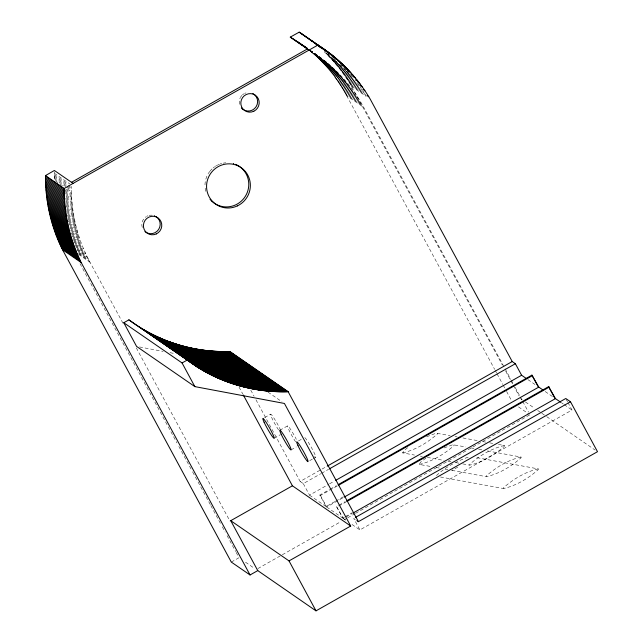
<?xml version="1.0" encoding="UTF-8"?>
<svg xmlns="http://www.w3.org/2000/svg" width="643" height="643" viewBox="0 0 643 643"><rect width="100%" height="100%" fill="white"/><g stroke="black" fill="none" stroke-linecap="round" stroke-linejoin="round"><path stroke-width="0.48" stroke-dasharray="3.21 2.41" d="M62.459 185.69L54.293 180.056L54.325 171.85M122.942 323.18L89.996 262.248C77.449 239.108 71.06 212.72 71.405 186.414M436.452 475.531C445.816 466.77 457.824 460.605 469.953 456.562M407.638 447.721L403.764 450.767L402.622 452.897L414.454 455.059M425.947 458.097L420.458 462.285L419.316 464.415L432.136 466.762M457.76 467.164L451.724 470.515M264.619 417.58L270.615 414.188M279.801 430.28L287.517 425.915A11.349 1.085 60.5 0 1 296.351 439.338M274.159 438.221L280.155 434.829M298.473 440.969L301.905 439.032M291.102 449.851L296.238 446.941M309.749 460.613L312.313 459.158M313.173 458.668L315.745 457.221M255.978 399.777L300.136 481.446L326.314 466.649M300.136 481.446L303.287 483.624L320.736 473.754M321.613 473.264L328.597 469.318M303.287 483.624L309.516 495.15L328.718 484.292M329.586 483.801L333.95 481.334M334.778 501.628L326.057 506.563L319.82 495.038L329.425 489.612M330.293 489.114L336.41 485.666M319.82 495.038L320.455 495.472L337.913 485.602M335.654 501.13L343.507 496.693M320.455 495.472L326.684 506.997L343.266 497.618M231.303 562.078L239.011 557.714M344.495 517.101L342.751 518.081L336.522 506.563L338.266 505.575M339.134 505.076L345.251 501.628M338.893 506.009L345.878 502.062M345.371 516.602L352.348 512.656M336.522 506.563L343.378 518.515L352.107 513.58M257.891 568.557L281.433 555.247M282.309 554.756L340.726 521.722M344.214 519.753L346.834 518.274M347.702 517.784L354.679 513.837M355.547 513.347L529.936 414.759M352.042 524.495L359.919 529.928L572.005 410.025L568.002 402.622M426.606 436.766L436.123 433.181L450.14 435.616M444.096 447.93L452.817 444.707L465.853 446.957M538.223 468.884C525.492 471.737 513.235 479.123 503.501 487.78L503.541 488.527C516.273 485.682 528.53 478.288 538.263 469.631L538.223 468.884L475.121 457.358M504.369 445.527C491.638 448.332 479.397 455.766 469.647 464.391L469.663 465.146C482.395 462.341 494.636 454.906 504.393 446.282L504.369 445.527L498.454 444.442M521.063 457.044C508.332 459.849 496.099 467.284 486.341 475.908L486.357 476.672C499.089 473.867 511.33 466.432 521.087 457.808L521.063 457.044L487.547 450.92M402.622 452.897C415.354 450.092 427.587 442.657 437.344 434.025L437.328 433.269M419.316 464.415C432.048 461.61 444.289 454.175 454.038 445.551L454.022 444.795M455.075 436.517L457.044 436.878M462.96 437.955L477.749 440.664M482.676 441.564L485.634 442.103M489.58 442.826L493.527 443.541M470.78 447.858L474.727 448.581M478.673 449.296L482.612 450.02M420.369 456.136L422.338 456.498M427.265 457.398L444.032 460.46M447.97 461.184L450.928 461.722M455.863 462.622L458.821 463.161M462.759 463.884L469.663 465.146M436.075 467.477L440.021 468.2M444.948 469.101L447.906 469.639M451.852 470.363L486.357 476.672M440.439 476.993L503.541 488.527M139.523 346.955L163.153 351.391M170.041 352.694L173.98 353.433M309.717 50.331C332.367 64.155 351.199 84.104 363.785 107.461L504.634 367.957M329.12 55.097L324.233 51.729C334.874 61.913 344.085 73.583 351.544 86.283L502.376 365.047M326.885 53.835L330.952 56.648M326.274 53.715L332.785 58.208M327.279 54.719L337.045 61.455M328.276 55.74L335.598 60.788M329.264 56.761L337.398 62.379M330.245 57.798L341.634 65.658M331.209 58.843L341.787 66.141M332.174 59.887L342.751 67.193M343.563 67.748L346.006 69.436M333.122 60.948L342.076 67.129M334.063 62.017L345.452 69.878M334.995 63.094L345.572 70.392M346.384 70.955L348.827 72.643M335.919 64.179L350.564 74.291M336.836 65.273L352.292 75.946M337.736 66.382L352.38 76.485M338.628 67.491L351.649 76.469M339.512 68.608L351.713 77.031M340.388 69.733L354.213 79.274M341.248 70.867L355.892 80.97M342.1 72.008L355.933 81.557M310.256 50.427L317.594 55.499M310.183 50.411L321.95 58.674M342.944 73.157L357.588 83.26M309.966 50.475L324.08 60.313M309.637 50.451L325.141 61.149M309.862 50.733L326.186 62.001M309.05 50.17L327.223 62.853M343.78 74.315L359.236 84.98M310.087 51.03L328.26 63.713M311.124 51.89L329.28 64.589M312.144 52.766L330.301 65.473M313.165 53.65L331.306 66.366M344.6 75.48L359.244 85.583M314.17 54.542L332.31 67.266M315.174 55.443L333.307 68.174M345.42 76.654L359.244 86.194M316.171 56.351L334.288 69.098M317.152 57.267L335.268 70.023M318.132 58.2L336.233 70.955M346.223 77.827L360.86 87.938M319.097 59.132L337.197 71.903M320.061 60.08L338.146 72.86M347.011 79.017L362.467 89.682M321.01 61.029L339.094 73.816M321.958 61.993L340.026 74.789M347.791 80.214L362.435 90.317M322.89 62.966L340.951 75.77M323.815 63.938L341.867 76.758M348.562 81.412L364.026 92.078M324.731 64.927L342.783 77.747M349.326 82.617L363.97 92.729M325.639 65.924L343.683 78.751M326.54 66.928L344.568 79.764M350.073 83.831L365.537 94.505M327.432 67.941L345.452 80.785M328.316 68.962L346.328 81.814M350.813 85.053L366.277 95.719M329.192 69.991L347.188 82.851M330.052 71.019L348.048 83.895M351.544 86.283L366.188 96.386M330.912 72.064L348.892 84.94M331.756 73.117L349.728 86.001M332.592 74.178L350.556 87.07M333.42 75.239L351.375 88.139M334.239 76.316L335.043 77.393L352.179 89.224M335.043 77.393L335.839 78.486L352.983 90.309M335.839 78.486L336.635 79.579L353.771 91.402M336.635 79.579L337.414 80.68L354.55 92.504M337.414 80.68L338.178 81.79L355.314 93.613M338.178 81.79L338.941 82.907L356.077 94.73M338.941 82.907L339.689 84.032L356.825 95.855M339.689 84.032L340.428 85.157L357.564 96.989M340.428 85.157L341.16 86.299L358.296 98.122M341.16 86.299L341.883 87.44L359.019 99.263M341.883 87.44L342.59 88.589L359.726 100.412M342.59 88.589L343.29 89.747L360.426 101.57M343.29 89.747L343.981 90.912L361.117 102.735M343.981 90.912L344.664 92.078L361.8 103.901M344.664 92.078L345.331 93.251L362.467 105.082M345.331 93.251L345.99 94.433L363.126 106.264M345.99 94.433L346.649 95.638L363.785 107.461M527.903 379.595L534.992 384.482M545.2 391.531L552.425 396.514M561.773 402.96L563.348 404.053M564.128 404.592L572.005 410.025M520.517 398.572L522.148 399.705M525.427 401.963L534.437 408.176M537.709 410.443L540.988 412.702M541.808 413.264L545.907 416.093M546.719 416.656L595.048 450.012M518.515 406.874L529.125 414.196M54.293 173.224L69.798 183.922M54.269 174.591L68.142 184.163M54.253 175.957L67.314 184.967M68.126 185.53L71.397 187.78M54.261 177.323L66.502 185.771M67.314 186.333L71.397 189.155M54.269 178.69L65.699 186.574M66.51 187.137L71.405 190.521M67.354 189.066L71.429 191.887M65.755 189.307L71.469 193.254M64.991 190.111L71.518 194.62M65.047 191.477L71.582 195.986M65.12 192.844L71.654 197.345M66.02 194.773L71.735 198.711M66.116 196.131L71.831 200.077M66.229 197.489L71.944 201.436M65.53 198.293L72.056 202.794M65.666 199.651L72.193 204.153M65.803 201.01L72.337 205.511M65.964 202.36L72.49 206.869M66.125 203.718L72.659 208.219M66.309 205.069L72.836 209.57M65.682 205.856L73.021 210.92M66.695 207.769L73.23 212.27M66.912 209.112L73.439 213.621M66.317 209.891L73.664 214.963M66.559 211.234L73.905 216.305M66.808 212.576L74.154 217.639M67.885 214.473L74.411 218.982M67.338 215.244L74.684 220.316M67.619 216.578L74.966 221.642M67.917 217.905L75.263 222.976M68.222 219.231L75.569 224.303M68.544 220.557L75.89 225.621M68.054 221.313L76.22 226.939M69.211 223.193L76.557 228.257M68.753 223.941L76.911 229.575M69.926 225.814L77.273 230.885M70.304 227.116L77.65 232.187M69.878 227.855L78.036 233.489M71.092 229.72L78.43 234.791M70.682 230.451L78.84 236.085M71.92 232.308L79.266 237.371M71.534 233.031L79.692 238.666M71.164 233.755L80.142 239.943M72.434 235.595L80.592 241.221M72.08 236.302L81.058 242.499M73.374 238.135L81.532 243.769M73.045 238.842L82.023 245.039M73.543 240.104L82.521 246.293M74.058 241.358L83.027 247.555M73.76 242.049L83.55 248.801M75.102 243.858L84.08 250.055M75.649 245.096L84.627 251.292M75.384 245.771L85.173 252.53M75.946 247L85.744 253.76M77.337 248.793L86.315 254.99M77.112 249.452L86.901 256.211M76.887 250.103L87.496 257.425M78.309 251.879L88.107 258.639M78.928 253.085L88.718 259.836M78.743 253.72L89.353 261.042M78.575 254.363L89.996 262.248M268.01 392.134L281.964 401.762M355.266 519.496L353.69 518.411L359.919 529.928M309.516 495.15L326.057 506.563M326.684 506.997L342.751 518.081M343.378 518.515L345.741 520.147M245.538 562.223L254.515 568.412M566.218 399.327L567.56 401.795M505.109 368.841L510.839 379.434M511.314 380.318L513.227 383.855M515.139 387.383L519.914 396.217M520.388 397.093L522.301 400.629M522.775 401.513L528.506 412.107M505.72 371.22L510.486 380.045M510.968 380.929L512.873 384.458M513.355 385.342L519.078 395.927M346.649 95.638L494.66 369.379M495.134 370.255L496.565 372.908M497.047 373.792L502.778 384.385M503.252 385.27L504.683 387.922M506.596 391.45L511.844 401.168M250.754 390.124L254.073 396.265M239.019 387.054L242.837 394.103M136.308 347.903L229.889 520.975M80.021 263.67L176.946 442.923M178.85 446.451L192.225 471.182M192.699 472.058L205.591 495.906M206.065 496.79L210.365 504.731M210.84 505.615L220.388 523.273M222.301 526.81L225.171 532.107M227.075 535.643L235.668 551.533M236.15 552.417L238.537 556.83M142.256 227.477A9.348 9.131 -55.4 0 1 146.299 216.587M147.006 216.185A9.348 9.131 -55.4 0 1 147.898 215.791M149.128 215.405A9.348 9.131 -55.4 0 1 153.267 215.405M205.808 191.325A22.248 21.733 -55.4 0 1 205.133 187.941M204.988 184.871A22.248 21.733 -55.4 0 1 205.744 179.526M205.848 179.148A22.248 21.733 -55.4 0 1 208.147 173.819M208.348 173.489A22.248 21.733 -55.4 0 1 209.666 171.568M209.907 171.263A22.248 21.733 -55.4 0 1 212.857 168.193M213.154 167.944A22.248 21.733 -55.4 0 1 213.757 167.453M214.071 167.22A22.248 21.733 -55.4 0 1 214.698 166.762M215.341 166.336A22.248 21.733 -55.4 0 1 216.329 165.725M216.667 165.54A22.248 21.733 -55.4 0 1 217.696 165.002M218.041 164.833A22.248 21.733 -55.4 0 1 219.456 164.23M220.187 163.965A22.248 21.733 -55.4 0 1 221.658 163.515M223.153 163.169A22.248 21.733 -55.4 0 1 225.806 162.808M304.814 437.602A11.349 1.085 60.5 0 1 312.787 450.052A11.349 1.085 60.5 0 1 314.708 456.498M295.619 441.854A11.349 1.085 60.5 0 1 287.517 425.915M278.499 429.87A11.349 1.085 60.5 0 1 271.346 416.777A11.349 1.085 60.5 0 1 272.849 416.503A11.349 1.085 60.5 0 1 280.356 429.532M239.526 104.287A9.348 9.131 -55.4 0 1 240.297 97.664M240.53 97.238A9.348 9.131 -55.4 0 1 241.905 95.421M242.491 94.859A9.348 9.131 -55.4 0 1 244.364 93.573M245.104 93.235A9.348 9.131 -55.4 0 1 246.02 92.905"/><path stroke-width="0.96" d="M355.434 517.422L565.776 398.507L570.502 401.762L597.5 451.699L316.002 610.85L257.763 570.606L250.055 574.971L231.303 562.078L62.508 249.685C51.127 226.778 45.307 201.163 45.5 175.587L54.374 170.483L73.085 183.4L317.923 45.066M250.055 574.971L81.219 262.601C69.838 239.686 64.019 214.071 64.212 188.495L45.5 175.587M64.212 188.495L73.085 183.4M71.51 182.307L307.41 48.94M350.7 526.03L292.42 485.811L230.741 520.685L289.02 560.905L350.7 526.03L284.431 403.458L194.853 386.612L136.573 346.4L123.794 322.738L128.897 319.852L197.079 366.888C224.029 384.064 256.219 392.752 288.136 391.7L358.416 521.666L570.502 401.762M123.794 322.738L182.073 362.957L187.177 360.072L197.079 366.888M327.191 466.151L512.222 361.543L515.373 363.721L521.602 375.247L526.328 378.502M329.465 468.819L515.373 363.721M335.702 480.345L521.602 375.247M338.154 484.677L531.914 375.134L538.77 387.094L542.788 389.867M338.781 485.111L532.541 375.568M344.142 497.127L538.77 387.094M346.995 500.64L548.608 386.66L555.472 398.612L560.985 402.422M346.746 501.564L549.235 387.094M352.983 513.09L555.472 398.612M308.986 50.033L290.274 37.117L299.212 32.15L312.418 41.474M128.897 319.852C157.672 341.449 193.921 352.702 229.856 351.48L288.136 391.7M290.274 37.117L307.426 48.538M317.168 44.584C338.933 58.151 357.291 77.08 370.255 99.199L512.222 361.543M297.122 41.393L307.217 48.338M300.86 33.203L326.596 50.958M299.212 32.15L328.878 52.654M311.3 40.597L331.137 54.39M313.535 42.358L322.489 48.53M324.112 49.656L332.246 55.274M316.268 44.375L320.335 47.18M322.778 48.868L326.845 51.673M329.288 53.353L333.355 56.166M319.812 46.963L322.247 48.643M326.314 51.456L329.57 53.699M331.201 54.824L334.456 57.066M329.851 54.052L335.542 57.983M334.183 57.219L336.627 58.907M332.005 55.909L337.704 59.839M335.517 58.529L338.765 60.78M334.947 58.36L336.57 59.486M338.202 60.603L339.825 61.728M337.623 60.442L340.878 62.692M339.472 61.977L341.915 63.657M339.697 62.395L342.944 64.638M340.718 63.384L343.973 65.626M342.542 64.943L344.986 66.631M342.735 65.385L345.99 67.636M345.363 67.531L346.987 68.648M344.72 67.427L347.976 69.677M346.513 69.026L348.956 70.714M347.485 70.071L349.921 71.751M348.442 71.124L350.885 72.804M351.15 73.808L352.774 74.934M353.007 75.97L354.631 77.096M353.103 76.509L355.547 78.189M355.716 79.282L357.339 80.399M356.6 80.399L358.223 81.516M357.468 81.524L359.099 82.65M358.336 82.658L359.959 83.783M360.032 84.948L361.655 86.074M293.401 39.062L307.274 48.643M360.048 85.543L362.491 87.231M363.303 89.618L364.935 90.743M367.161 95.622L368.785 96.747M45.5 176.126L64.212 189.034M45.5 177.564L64.212 190.481M45.516 179.011L64.228 191.927M45.54 180.458L64.252 193.366M45.581 181.897L64.292 194.813M45.629 183.343L64.34 196.26M45.693 184.782L64.404 197.698M45.774 186.229L64.485 199.137M45.862 187.668L64.573 200.584M45.958 189.106L64.67 202.023M46.071 190.545L64.782 203.461M46.2 191.984L64.911 204.892M46.336 193.414L65.047 206.331M46.489 194.853L65.2 207.761M46.658 196.284L65.369 209.192M46.826 197.714L65.546 210.623M47.019 199.137L65.731 212.053M47.22 200.568L65.932 213.476M47.429 201.99L66.149 214.907M47.662 203.413L66.374 216.329M47.895 204.836L66.607 217.744M48.145 206.25L66.856 219.167M48.41 207.665L67.121 220.581M48.683 209.079L67.394 221.988M48.972 210.486L67.684 223.402M49.27 211.893L67.981 224.809M49.583 213.299L68.295 226.207M49.905 214.698L68.616 227.606M50.242 216.096L68.954 229.004M50.588 217.487L69.299 230.403M50.95 218.877L69.661 231.793M51.327 220.268L70.039 233.176M51.705 221.65L70.417 234.558M52.107 223.033L70.818 235.941M52.509 224.407L71.228 237.315M52.935 225.773L71.646 238.69M53.369 227.148L72.08 240.056M53.811 228.506L72.522 241.422M54.269 229.873L72.98 242.781M229.543 351.488L287.823 391.708M229.045 351.504L287.325 391.724M54.735 231.223L73.447 244.139M228.546 351.52L286.826 391.74M228.056 351.528L286.328 391.748M55.218 232.573L73.929 245.489M227.558 351.536L285.838 391.756M227.059 351.544L285.339 391.764M226.561 351.552L284.841 391.772M55.708 233.923L74.419 246.832M226.063 351.552L284.343 391.772M225.564 351.56L283.844 391.78M225.074 351.56L283.346 391.78M56.206 235.266L74.918 248.174M224.576 351.56L282.856 391.78M224.077 351.56L282.357 391.78M223.579 351.552L281.859 391.772M56.721 236.6L75.432 249.516M223.081 351.552L281.361 391.772M222.582 351.544L280.862 391.764M222.092 351.536L280.372 391.756M57.251 237.934L75.962 250.842M221.594 351.528L279.874 391.748M221.096 351.52L279.375 391.74M220.597 351.504L278.877 391.724M57.79 239.26L76.501 252.177M220.107 351.488L278.379 391.708M219.609 351.472L277.889 391.691M219.11 351.456L277.39 391.675M58.336 240.578L77.047 253.495M218.612 351.44L276.892 391.659M218.122 351.424L276.394 391.643M217.623 351.399L275.903 391.619M58.899 241.897L77.61 254.813M217.125 351.375L275.405 391.595M216.627 351.351L274.907 391.571M59.469 243.215L78.189 256.123M216.136 351.327L274.416 391.547M215.638 351.303L273.918 391.523M215.148 351.271L273.42 391.491M60.056 244.517L78.767 257.433M214.649 351.239L272.929 391.458M214.151 351.207L272.431 391.426M213.661 351.174L271.941 391.394M60.651 245.819L79.362 258.735M213.163 351.142L271.442 391.362M212.672 351.102L270.944 391.322M212.174 351.07L270.454 391.29M61.262 247.113L79.973 260.029M211.676 351.03L269.956 391.249M211.185 350.99L269.465 391.209M210.687 350.941L268.967 391.161M61.881 248.407L80.592 261.315M210.197 350.901L268.477 391.121M209.706 350.853L267.978 391.073M209.208 350.805L267.488 391.024M62.508 249.685L81.219 262.601M208.718 350.756L266.998 390.976M208.219 350.708L266.499 390.928M207.729 350.66L266.009 390.88M207.239 350.604L265.519 390.823M206.741 350.548L265.02 390.767M206.25 350.491L264.53 390.711M205.76 350.435L264.04 390.655M205.27 350.379L263.542 390.598M204.771 350.314L263.051 390.534M204.281 350.258L262.561 390.478M203.791 350.194L262.071 390.414M203.301 350.13L261.58 390.349M202.81 350.057L261.09 390.277M202.32 349.993L260.6 390.213M201.83 349.921L260.11 390.14M201.339 349.848L259.619 390.068M200.849 349.776L259.129 389.996M200.359 349.704L258.639 389.923M199.869 349.631L258.148 389.851M199.378 349.551L257.658 389.771M198.888 349.471L257.168 389.69M198.398 349.39L256.678 389.61M197.915 349.31L256.187 389.529M197.425 349.229L255.705 389.449M196.935 349.141L255.215 389.361M196.445 349.061L254.724 389.28M195.962 348.972L254.242 389.192M195.472 348.884L253.752 389.103M194.99 348.787L253.27 389.007M194.499 348.699L252.779 388.919M194.017 348.602L252.297 388.822M193.527 348.514L251.807 388.734M193.045 348.418L251.325 388.637M192.554 348.313L250.834 388.533M192.072 348.217L250.352 388.436M191.59 348.112L249.87 388.332M191.108 348.016L249.38 388.235M190.617 347.911L248.897 388.131M190.135 347.807L248.415 388.026M189.653 347.694L247.933 387.914M189.171 347.59L247.451 387.809M188.688 347.477L246.968 387.697M188.206 347.365L246.486 387.584M187.724 347.252L246.004 387.472M187.242 347.14L245.522 387.359M186.759 347.027L245.039 387.247M186.285 346.907L244.557 387.126M185.803 346.786L244.083 387.006M185.321 346.665L243.601 386.885M184.846 346.545L243.118 386.764M184.364 346.424L242.644 386.644M183.882 346.296L242.162 386.515M183.408 346.175L241.688 386.395M182.925 346.047L241.205 386.266M182.451 345.918L240.731 386.138M181.977 345.789L240.257 386.009M181.495 345.653L239.775 385.872M181.021 345.524L239.3 385.744M180.546 345.387L238.826 385.607M180.072 345.251L238.352 385.47M179.598 345.114L237.878 385.334M179.124 344.969L237.404 385.189M178.65 344.833L236.929 385.053M178.175 344.688L236.455 384.908M177.701 344.544L235.981 384.763M177.227 344.399L235.507 384.618M176.761 344.254L235.033 384.474M176.286 344.109L234.566 384.329M175.812 343.957L234.092 384.176M175.346 343.804L233.626 384.024M174.872 343.651L233.152 383.871M174.406 343.499L232.686 383.718M173.94 343.346L232.211 383.566M173.465 343.193L231.745 383.413M172.999 343.032L231.279 383.252M172.533 342.872L230.813 383.091M172.067 342.711L230.347 382.931M171.601 342.55L229.881 382.77M171.134 342.381L229.414 382.601M170.668 342.221L228.948 382.44M170.202 342.052L228.482 382.272M169.736 341.883L228.016 382.103M169.27 341.714L227.55 381.934M168.812 341.546L227.092 381.765M168.345 341.369L226.625 381.588M167.421 341.023L226.167 381.42M166.963 340.846L225.243 381.066M166.505 340.669L224.777 380.889M166.039 340.493L224.319 380.712M165.581 340.308L223.86 380.527M164.664 339.946L223.402 380.343M164.206 339.761L222.486 379.973M163.748 339.568L222.028 379.788M163.29 339.383L221.57 379.603M162.382 339.006L221.12 379.41M161.923 338.813L220.203 379.032M161.473 338.62L219.753 378.84M160.565 338.226L219.295 378.639M160.115 338.025L218.395 378.245M159.215 337.631L217.945 378.052M158.765 337.43L217.037 377.65M157.865 337.02L216.587 377.441M157.414 336.811L215.694 377.031M156.522 336.393L215.244 376.822M155.63 335.976L214.352 376.404M155.18 335.759L213.46 375.978M154.296 335.333L213.018 375.769M153.404 334.899L212.126 375.335M152.528 334.456L211.242 374.893M151.644 334.006L210.365 374.451M150.767 333.556L209.481 374.001M149.457 332.873L208.605 373.551M148.589 332.407L207.303 372.86M147.287 331.7L206.435 372.385M146.427 331.217L205.133 371.678M144.707 330.245L204.273 371.196M143.429 329.497L202.561 370.215M141.733 328.493L201.283 369.468M139.218 326.933L199.587 368.455M356.841 520.581L358.416 521.666M299.357 42.904L300.458 43.676M303.737 46.039L306.944 48.49M548.608 386.66L554.837 398.178M531.914 375.134L538.143 386.66M243.311 394.987L292.42 485.811M182.073 362.957L194.853 386.612M289.02 560.905L316.002 610.85M230.741 520.685L257.763 570.606M155.775 216.402A9.348 9.131 -55.4 0 1 158.66 229.414A9.348 9.131 -55.4 0 1 145.583 232.051M145.197 231.761A9.348 9.131 -55.4 0 1 144.956 231.552M154.336 215.718A9.348 9.131 -55.4 0 1 154.633 215.839M239.188 166.304A22.248 21.733 -55.4 0 1 244.211 197.956A22.248 21.733 -55.4 0 1 212.455 201.773M212.174 201.524A22.248 21.733 -55.4 0 1 211.893 201.267M211.619 201.01A22.248 21.733 -55.4 0 1 211.346 200.745M210.816 200.198A22.248 21.733 -55.4 0 1 210.558 199.925M210.301 199.635A22.248 21.733 -55.4 0 1 210.06 199.346M233.353 163.603A22.248 21.733 -55.4 0 1 233.714 163.708M235.507 164.351A22.248 21.733 -55.4 0 1 236.206 164.648M236.889 164.978A22.248 21.733 -55.4 0 1 237.564 165.323M237.894 165.508A22.248 21.733 -55.4 0 1 238.866 166.095M252.86 93.573A9.348 9.131 -55.4 0 1 256.083 106.778A9.348 9.131 -55.4 0 1 242.684 109.165M242.435 108.964A9.348 9.131 -55.4 0 1 242.081 108.643M241.736 108.305A9.348 9.131 -55.4 0 1 241.414 107.952M253.792 111.255A9.348 9.131 -55.4 0 0 255.384 95.244A9.348 9.131 -55.4 0 0 240.86 102.165A9.348 9.131 -55.4 0 0 253.792 111.255M156.297 233.931A9.348 9.131 -55.4 0 0 158.017 217.921A9.348 9.131 -55.4 0 0 143.445 224.737A9.348 9.131 -55.4 0 0 156.297 233.931M237.299 205.929A22.248 21.733 -55.4 0 0 241.39 167.815A22.248 21.733 -55.4 0 0 206.684 184.027A22.248 21.733 -55.4 0 0 237.299 205.929M281.16 434.17A11.349 1.085 60.5 0 0 290.797 449.891A11.349 1.085 60.5 0 0 284.399 436.131A11.349 1.085 60.5 0 0 281.16 434.17M298.006 445.663A11.349 1.085 60.5 0 0 307.692 461.553A11.349 1.085 60.5 0 0 301.487 448.058A11.349 1.085 60.5 0 0 298.006 445.663M264.096 422.194A11.349 1.085 60.5 0 0 273.805 438.164A11.349 1.085 60.5 0 0 267.697 424.806A11.349 1.085 60.5 0 0 264.096 422.194"/></g></svg>
